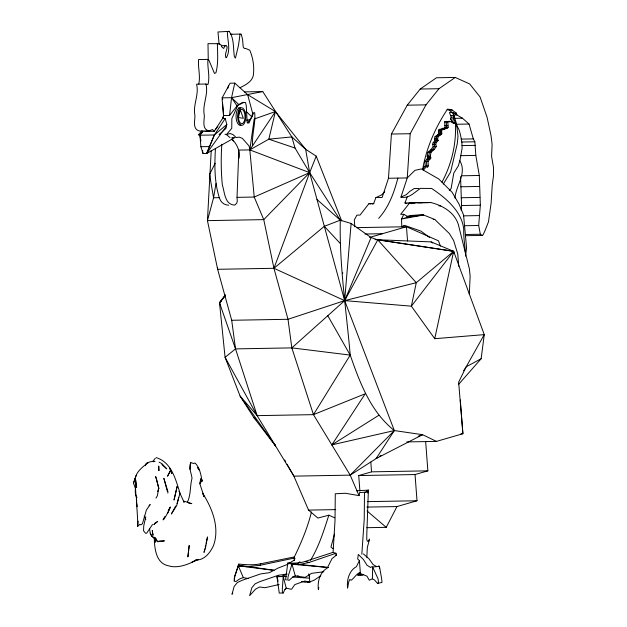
<?xml version="1.0" encoding="UTF-8"?>
<svg xmlns="http://www.w3.org/2000/svg" width="627" height="627" viewBox="0 0 627 627"><rect width="100%" height="100%" fill="white"/><g stroke="black" fill="none" stroke-linecap="round" stroke-linejoin="round"><path stroke-width="0.94" d="M255.111 118.715L255.111 118.174M187.363 502.266C191.063 494.719 189.856 486.199 192.019 478.244C191.392 473.079 188.413 467.711 190.71 462.593L193.704 463.51L195.06 463C199.433 467.303 201.063 474.31 201.784 480.196L199.747 483.785L200.789 478.683L200.044 484.365L204.104 496.764L203.007 494.115M375.017 239.632L431.125 241.897L453.65 251.325L484.256 334.63L466.198 366.803L458.643 382.18L462.898 433.727L436.455 441.392L422.614 434.699L394.336 430.569C370.643 411.68 359.882 382.776 350.219 355.094C346.347 310.2 339.238 265.323 340.296 220.179L309.66 172.652L295.035 148.035L291.829 136.905L262.768 91.566L244.318 91.895M252.61 145.707C251.678 134.601 255.769 123.738 254.695 112.766L253.904 112.492L248.919 123.041L247.171 122.492L246.254 105.626L245.518 102.483L244.021 102.381L237.892 105.258L231.841 118.566L231.755 128.347L226.504 134.476L230.203 133.504L233.134 134.695L236.191 137.556L239.114 137.133L242.351 138.34L249.021 145.934L249.985 149.641M372.383 578.807L372.673 567.027L371.795 566.683L370.533 567.49L366.999 565.209L363.37 559.449L358.315 554.44L357.664 559.01L359.42 560.632L360.353 572.992L358.393 573.768L357.829 575.171L360.682 573.658L366.952 576.174L369.279 580.226L372.383 578.807L374.538 580.022L377.485 583.298L381.561 582.569L382.008 582.287L381.608 578.564L379.46 566.322L378.481 565.985M379.413 568.133L379.46 566.322L372.673 567.027L378.089 578.933L378.583 582.922L377.485 583.298M221.833 144.241C220.908 157.792 221.025 171.398 222.334 184.934C224.701 192.066 224.591 204.88 234.859 205.068L236.716 203.172L237.304 201.142L237.014 197.356L238.816 151.295M211.236 150.48L207.443 220.626L217.632 269.296L231.7 320.279L235.525 348.886L257.141 415.638L293.898 476.144L308.547 510.096L317.865 518.051L328.854 515.198L334.755 517.808M366.795 557.419L367.351 547.347L369.554 539.126L368.12 541.32L367.391 541.289L366.787 539.682L366.779 535.137L368.386 490.142L356.426 490.792M149.054 505.754L150.198 504.531L146.397 510.01L142.439 523.725L141.075 524.87L139.829 524.305L137.634 526.453C137.932 516.491 136.451 506.545 136.365 496.537C133.426 490.651 137.548 484.334 135.205 478.315C136.631 471.308 142.674 466.88 148.05 462.804M234.427 580.578L234.67 576.66L238.84 564.104C246.105 564.692 253.332 565.374 260.652 563.783L294.259 556.941L293.828 558.171L294.541 559.982L289.141 563.179M286.163 576.456L284.642 576.072L283.239 576.566L282.307 589.012L282.44 592.75L283.239 592.954L284.877 589.537L286.225 588.134L283.239 576.566L276.954 576.683L279.258 593.087L283.239 592.954M354.78 226.692L354.31 219.881L356.881 215.139L360.008 215.085L368.966 203.61L373.661 203.532L375.902 197.576L382.156 197.466L388.481 178.264L391.42 134.045L407.221 105.187L420.208 89.034L436.494 77.772L455.265 77.434L469.67 83.955L480.11 97.02L487.085 117.327L491.074 135.847L492.101 144.406L491.592 156.311L493.48 167.393L493.465 176.007L492.219 185.067L491.121 203.124L488.472 221.84L485.024 230.673L483.119 234.757L482.265 235.415L465.367 235.713M455.265 77.434L438.978 88.705L425.992 104.858L410.191 133.708L407.252 177.927L400.927 197.129C409.102 198.9 414.392 192.238 420.521 188.374L431.674 188.468C445.734 197.936 461.668 211.127 463.729 228.957C463.408 237.947 465.195 246.803 465.618 255.753M198.767 84.042C200.616 75.977 197.842 67.669 198.571 59.549L207.952 59.385C207.169 67.74 210.241 76.376 207.921 84.621L205.946 84.026L196.565 84.198C199.315 94.857 192.677 104.772 194.942 115.627C194.95 120.862 192.324 129.664 199.786 131.067L209.175 130.902L212.435 129.499L214.262 131.278L223.588 116.881M482.265 235.415L480.337 234.239L478.683 225.485L480.337 205.194L479.31 175.482L475.822 155.41L474.866 141.78L473.322 138.896L469.035 124.036L462.436 118.197L452.6 112.405L449.473 112.46L451.189 117.194L450.413 118.965L451.934 121.011L452.286 122.704M215.429 148.638C214.512 165.309 214.246 182.481 219.599 198.5C220.986 202.474 224.348 205.092 228.596 205.186M316.996 199.48L340.296 220.179L351.12 223.478L344.654 300.631L394.336 430.569L376.122 458.572L422.614 434.699L418.138 436.282M461.158 210.249L461.566 205.531L460.563 176.728M137.634 526.453L138.191 521.162M469.294 294.4L470.14 276.366L469.411 268.967L458.298 224.356C454.395 212.216 442.466 205.382 430.718 202.513C423.186 203.117 415.411 201.965 408.036 203.524M167.817 493.081L167.958 491.834L163.851 478.291L167.323 491.231M189.957 469.341L190.71 462.593M222.554 103.102L223.486 115.54L229.568 115.431L231.543 97.679L234.757 83.125L230.07 83.203L222.154 97.843L222.287 99.568M318.806 587.413L318.367 589.615C317.411 581.542 319.778 572.247 327.255 568.086L332.036 558.61L336.464 555.052L336.009 553.265L332.906 552.403L305.38 561.384C299.565 563.391 293.71 563.211 287.801 563.038L285.583 579.724L286.57 579.92M239.929 87.78C245.228 85.045 251.686 82.027 253.269 75.749C254.484 67.183 253.175 58.107 249.734 50.176L245.674 48.436L244.264 48.444L243.229 47.001L242.555 39.423L241.27 34.101L240.039 34.085L238.479 45.481L235.415 58.115L234.396 56.649C233.04 48.232 234.38 38.537 229.121 31.35L217.969 31.977L219.144 44.556M458.502 384.469L481.152 358.73L484.256 334.63L434.738 338.69L411.367 306.172L416.273 282.691L453.65 251.325L453.987 253.245M465.524 256.043L466.582 247.892L463.565 215.006L459.042 204.104L452.122 192.301L438.782 178.993L421.258 168.929L414.894 170.379L407.252 177.927L388.481 178.264M311.431 511.993C307.638 527.597 301.305 542.692 294.267 557.074M333.078 552.52L335.014 520.543L335.28 493.77L345.438 493.261L359.044 495.62L359.647 492.54L365.337 492.234M336.08 555.428L336.166 554.832M361.834 554.268L364.232 519.07L364.491 492.297L367.077 492.148L368.386 490.142L367.783 493.01M222.522 118.519L225.234 118.472L226.809 124.514L225.908 128.457L219.089 134.609L220.767 133.943M215.986 183.562L213.556 197.771L207.443 220.626L263.755 219.622L309.66 172.652L316.212 156.147L305.655 149.304L291.829 136.905L268.826 139.178L249.812 149.892L238.55 150.096M247.351 123.064L251.85 116.834L252.665 112.515M438.171 140.566L436.345 142.494L435.726 144.296L436.353 146.436L434.096 149.618L431.023 152.259L430.263 156.194L430.867 157.886L428.045 161.46L428.312 165.912L425.184 165.967L424.918 161.515L427.739 157.941L427.136 156.248L427.896 152.314L430.968 149.673L433.226 146.491L432.599 144.351L433.218 142.548L435.044 140.62L438.171 140.566L437.575 138.912L438.155 136.662L441.808 133.825L441.557 130.095L447.09 128.261L448.18 127.234L447.788 121.756L449.606 121.325L454.544 123.088L455.414 122.649L455.061 120.956L453.548 118.911L450.413 118.965M246.097 112.249L246.239 111.543L251.85 116.834M434.738 338.69L453.65 251.325L379.257 239.922M145.793 516.766L143.716 525.982L143.559 530.787L145.535 533.271L146.671 533.193L152.51 524.478M204.833 548.766L204.01 552.411L205.562 547.661L207.506 536.931L206.064 543.303M205.241 546.948L205.656 545.122M454.967 198.108C455.892 185.286 467.483 172.997 459.607 160.41M422.598 169.698C426.305 147.941 435.404 127.406 447.529 109.09L452.098 110.015L456.448 113.213L456.903 114.937L453.776 114.992L456.534 123.801L458.016 136.325L457.248 143.81L450.57 172.08L443.297 184.095M234.757 83.125L247.657 94.669L275.418 111.551L268.826 139.178L295.035 148.035M435.044 140.62L434.448 138.967L435.028 136.717L438.681 133.88L441.808 133.825M177.065 503.575L178.695 497.321M157.745 491.599L158.756 487.861L157.385 495.738L155.966 498.128M328.869 515.135C323.893 530.544 318.963 546.478 310.514 560.358M397.871 178.092C394.093 192.614 388.912 207.043 378.684 218.345M334.489 534.071L330.978 547.018L332.882 548.625M222.46 118.738L223.635 115.235M168.216 510.613C174.761 498.496 164.243 520.912 163.004 519.83L164.901 516.476M145.425 465.634L146.216 463.345L150.331 461.731L155.041 461.292L153.537 461.793M238.84 564.104L234.365 577.522L234.137 581.151L235.917 581.535L240.117 578.65L243.347 577.616L248.151 578.541M243.347 577.616L238.26 565.766L246.889 566.722L260.134 565.28L260.652 563.783M227.632 88.689L228.581 85.97M137.054 497.509L135.973 496.114L135.557 488.895L133.52 483.08L136.263 475.282M133.52 483.08L135.205 478.315L136.623 487.359L136.114 483.636M351.12 223.478L371.09 237.555L377.775 239.867L453.65 251.325L411.367 306.172L344.654 300.631L273.944 268.293L263.755 219.622L254.225 197.05L249.812 149.892L254.186 119.044L275.418 111.551L305.655 149.304L309.66 172.652L273.944 268.293L288.012 319.284L291.837 347.883L313.453 414.643L350.211 475.141L359.044 495.62M406.406 203.501L404.94 202.976L407.182 197.019M167.824 513.082L170.113 507.267M202.576 131.098L199.958 135.22L200.883 146.718L203.03 153.544L206.675 153.482L214.356 134.962L225.234 118.472M231.912 137.446L234.882 137.587L206.675 153.482L214.356 134.962L226.809 124.514M371.09 237.555L344.654 300.631L291.837 347.883L235.525 348.886L225.077 357.319L240.07 396.013L253.763 417.472L275.519 445.891L274.681 444.143M441.972 182.175C451.793 163.804 456.511 143.559 455.414 122.649L452.976 123.119L454.544 123.088M453.548 118.911L454.316 117.139L452.6 112.405M458.768 266.389L457.773 254.045L453.611 240.447L449.324 233.51L434.777 219.474L423.531 214.975L408.302 216.958L403.804 214.301L401.515 219.05L401.782 226.833L404 225.367L404.909 225.501L420.944 231.104L429.495 237.445M209.708 176.367L209.543 174.431L215.171 163.271M366.811 527.691L386.232 527.346L396.977 506.561L417.01 500.761L415.043 474.553L427.865 470.846L425.662 441.557M175.748 505.981L171.367 514.007L176.649 505.652L179.996 493.143C175.67 479.569 171.665 462.295 156.201 457.632M428.312 165.912L427.379 167.456L426.548 166.382L423.421 166.437M275.519 445.891L240.07 396.013L257.141 415.638L313.453 414.643L350.219 355.094L327.788 315.718M359.42 560.632L356.465 566.612C348.988 570.766 346.629 580.061 347.577 588.134L348.816 581.59L349.788 579.489L351.253 580.241C354.255 577.937 356.089 574.403 359.467 572.663L360.353 572.992M201.784 480.196L200.483 482.194L202.607 480.972L201.392 478.824M287.119 464.239L293.898 476.144L350.211 475.141L394.336 430.569L331.832 444.888L365.212 393.787L313.453 414.643M463.572 370.823L466.198 366.803L481.152 358.73M275.418 111.551L249.812 149.892L309.66 172.652L344.654 300.631L288.012 319.284L231.7 320.279M232.844 593.04L231.982 594.302L234.169 586.394L237.414 582.499L242.124 580.312L260.628 573.924L269.422 572.694L277.863 568.164L288.122 564.159M206.675 153.482L220.202 134.727M221.3 133.206L226.222 126.38M294.079 560.319L294.518 559.723M257.141 415.638L225.077 357.319L219.513 302.849L225.297 295.043M235.525 348.886L219.513 302.849L225.359 295.011M215.304 129.671L217.812 126.356M430.718 202.513L415.411 202.725L411.837 203.681L409.635 202.889L400.677 214.363L403.804 214.301M229.568 115.431L237.578 105.258L242.563 102.405L243.793 102.514M220.555 305.576L219.513 302.849L225.571 295.372M152.58 461.613L155.331 458.227M200.93 141.004L199.958 135.22L203.054 131.513M422.347 169.549L424.981 166.406M423.39 170.152L426.548 166.382M362.39 574.551L363.151 574.724L357.829 575.171M362.947 574.732L359.459 574.826L362.923 574.747M201.855 130.894L198.351 134.977L199.214 134.437M219.513 302.849L221.543 300.725M449.261 190.467L451.095 188.555L453.815 173.06L458.408 165.708L460.077 159.752L462.083 148.356L461.903 142.533L460.563 135.134L459.129 129.969L456.056 124.122M448.18 127.234L445.052 127.289L443.963 128.316L438.43 130.15L438.681 133.88M384.704 191.886L381.31 195.075L375.902 197.576M301.493 581.48L304.894 582.217C305.984 582.295 311.705 581.621 309.832 582.028L309.182 575.296M340.296 220.179L324.331 226.3L273.944 268.293L217.632 269.296L217.467 267.361M222.812 99.137L222.209 99.63L222.279 101.072L223.557 114.271M366.011 491.733L368.033 490.204M297.825 563.328L300.004 561.737M320.867 575.617L314.252 580.155L308.327 582.483L307.512 581.942M350.211 475.141L377.744 457.538M379.366 456.503L380.981 455.468M331.832 444.888L378.896 415.254M286.719 573.893L281.609 576.425M229.121 31.35L227.358 31.812C227.366 40.293 230.948 49.666 226.472 57.559L225.869 57.7C224.442 53.891 227.248 50.466 227.107 46.649L225.994 45.599L224.67 46.265L223.729 48.491L221.856 46.97L221.01 44.87L219.168 43.694L207.992 43.663L208.258 59.871M192.458 561.894L195.773 560.272C188.562 564.574 177.065 568.587 168.851 565.883C155.864 563.579 154.579 548.601 154.25 537.88M323.838 571.753L311.564 573.344L305.2 577.357L295.286 575.907L292.652 577.146L289.125 580.328L287.73 580.046L288.146 576.346L291.994 564.198L294.635 563.861L328.329 567.506L291.994 564.198L287.801 563.038M400.927 197.129L406.343 194.636L409.737 191.439L414.267 188.484L418.914 188.523M238.456 108.032L238.926 107.813M309.66 172.652L254.225 197.05L237.014 197.356M191.658 562.325L198.532 559.362L195.914 559.919M342.452 273.137L342.906 272.964M295.286 575.907L291.994 564.198L298.695 564.668L309.158 562.435L336.009 553.265M285.034 589.364L285.794 589.114M406.884 216.511L410.301 215.484L423.531 214.975L401.515 219.05L413.436 215.429L423.531 214.975M369.522 237.453L406.468 226.747L438.485 240.807L440.397 246.082M359.898 491.082L358.73 475.556L371.552 471.841L427.865 470.846M372.062 204.159L373.849 203.681M217.961 43.341L217.381 43.49C217.538 53.24 218.486 63.186 215.939 72.716L214.458 73.414L209.026 60.458L207.952 59.385M445.052 127.289L444.661 121.81L449.606 121.325M260.134 565.28L293.828 558.171M222.154 97.843L231.543 97.679L262.768 91.566M279.117 584.529L264.931 587.726L259.656 586.982L255.597 589.09L249.656 595.65L251.842 587.734L255.087 583.847L259.797 581.652L278.302 575.272L287.103 574.042M246.583 120.188L249.656 119.726M309.848 581.699L310.506 581.613M195.851 560.076C204.488 560.24 210.131 552.755 213.501 545.608C219.881 527.613 212.341 508.521 202.646 493.23M158.835 541.07L164.423 540.882L157.385 541.736L155.386 537.825M309.534 582.122L304.824 581.025L294.808 584.599L291.759 589.004L291.053 589.255L286.225 588.134M240.039 34.085L230.658 34.258L231.88 34.273M221.3 45.685L225.994 45.599M420.208 89.034L438.978 88.705M407.221 105.187L425.992 104.858M447.137 109.701L452.098 110.015M456.448 113.213L453.321 113.268L448.963 110.07M450.837 115.509L453.964 115.454M451.189 117.194L454.316 117.139M453.987 118.346L462.436 118.197M451.934 121.011L455.061 120.956M444.661 121.81L447.788 121.756M455.892 124.271L469.035 124.036M444.7 125.572L447.827 125.518M204.88 131.451L214.262 131.278M442.176 128.347L447.09 128.261M439.425 129.264L444.339 129.17M439.347 129.687L442.474 129.632M438.43 130.15L441.557 130.095M199.958 135.22L214.356 134.962M438.555 132.015L441.682 131.96M391.42 134.045L410.191 133.708M437.56 134.938L440.687 134.883M435.028 136.717L438.155 136.662M434.448 138.967L437.575 138.912M461.119 139.116L473.322 138.896M200.883 146.718L209.763 146.561M433.218 142.548L436.345 142.494M461.731 142.015L474.866 141.78M432.599 144.351L435.726 144.296M462.036 145.597L475.18 145.362M433.226 146.491L436.353 146.436M430.968 149.673L434.096 149.618M427.896 152.314L431.023 152.259M427.136 156.248L430.263 156.194M460.806 155.676L475.822 155.41M427.739 157.941L430.867 157.886M426.822 159.454L429.95 159.399M424.918 161.515L428.045 161.46M461.48 175.795L479.31 175.482M460.829 186.783L479.6 186.446M219.285 197.67L213.556 197.771L209.543 174.431M461.119 197.748L479.89 197.411M410.716 202.803L415.411 202.725M404.94 202.976L409.635 202.889M417.825 202.827L422.52 202.74M438.884 205.868L440.765 205.836M461.566 205.531L480.337 205.194M410.301 215.484L413.436 215.429M463.478 215.86L479.436 215.578M433.218 219.497L434.777 219.474M356.81 227.632L406.468 226.747L407.542 241.003M464.607 225.736L478.683 225.485M364.953 234.02L382.431 233.714M465.32 234.506L480.337 234.239M460.939 433.766L462.898 433.727L460.304 399.963M406.821 441.917L436.455 441.392M358.73 475.556L415.043 474.553M367.493 501.639L417.01 500.761M366.873 507.094L396.977 506.561M308.547 510.096L335.735 509.61M283.239 576.566L285.998 576.628M292.558 577.028L309.456 578.165M291.837 347.883L350.219 355.094M273.874 570.335L238.26 565.766L241.614 565.625L273.858 570.256M188.5 503.026L191.791 503.653L184.322 501.232M297.323 575.899L299.008 576.244M280.065 576.566L278.451 576.189L276.954 576.683L278.098 581.135M305.38 561.384L309.158 562.435M224.999 134.217L226.723 134.813L230.078 137.666M449.684 121.944L448.039 121.356L446.228 121.779L446.62 127.265L445.523 128.292L439.989 130.126L440.248 133.849L436.596 136.694L436.016 138.943L436.604 140.589L434.785 142.525L434.166 144.32L434.793 146.459L432.536 149.649L429.464 152.29L428.696 156.225L429.299 157.91L426.485 161.484L426.744 165.936M446.479 121.379L448.125 121.967M368.966 203.61L370.432 204.136M155.825 538.452L151.468 536.14L150.221 533.177L149.594 528.867M209.175 130.902C201.714 129.499 204.339 120.697 204.331 115.462C202.066 104.599 208.705 94.693 205.946 84.026M159.07 462.17L161.868 463.604L166.782 468.886L161.876 464.607M376.231 566.385L373.104 564.582L369.052 558.853L363.394 553.915M431.125 241.897L432.638 243.002M335.931 554.66L336.464 555.052M367.069 510.981L386.232 527.346M239.012 104.733L231.543 97.679L237.053 105.924M253.763 417.472L256.443 420.137M324.331 226.3L340.069 243.307M231.896 139.163C237.139 144.139 240.023 150.778 239.138 158.09M197.67 467.632L199.339 470.038L197.771 467.726M183.358 501.2L184.126 502.337L179.001 491.286M155.527 538.656L157.001 540.889L152.424 536.783L150.221 533.177M232.029 138.786L233.385 141.036M284.697 459.991L285.669 461.691M144.179 516.107L145.84 519.336M316.212 156.147L341.707 220.97M294.51 557.575L295.011 558.845M308.727 573.877L309.636 576.754M247.657 94.669L252.54 112.899M152.62 532.057L152.236 530.52L152.996 535.34L152.878 533.663M154.242 537.253L155.363 542.206L154.43 537.848M202.545 150.652L203.03 153.544M294.494 559.527L294.541 559.982M370.816 462.083L371.552 471.841M136.749 504.053L136.89 506.702L136.365 496.537M240.776 125.275A8.809 4.06 89 0 1 236.058 116.551A8.809 4.06 89 0 1 240.525 107.805M189.182 545.6L187.904 556.792L189.182 545.6M177.159 486.372L174.055 499.891L177.159 486.372M240.313 109.843L238.401 117.468L243.331 118.346L240.313 109.843M168.749 473.91L167.55 476.214L170.677 470.258L169.713 468.15L171.829 473.589L170.677 470.258L168.749 473.91M377.775 239.867L344.654 300.631L416.273 282.691L377.775 239.867M155.01 523.231L153.842 524.595L157.745 521.398L155.01 523.231M156.601 479.326L155.653 476.567L158.803 488.48L156.601 479.326M158.905 470.595L158.733 466.151L158.905 470.595M238.385 111.159A8.809 4.06 89 0 0 241.277 125.251A8.809 4.06 89 0 0 245.384 113.134A8.809 4.06 89 0 0 238.385 111.159M238.981 112.123A7.226 3.331 89 0 0 241.356 123.676A7.226 3.331 89 0 0 244.718 113.738A7.226 3.331 89 0 0 238.981 112.123"/></g></svg>
